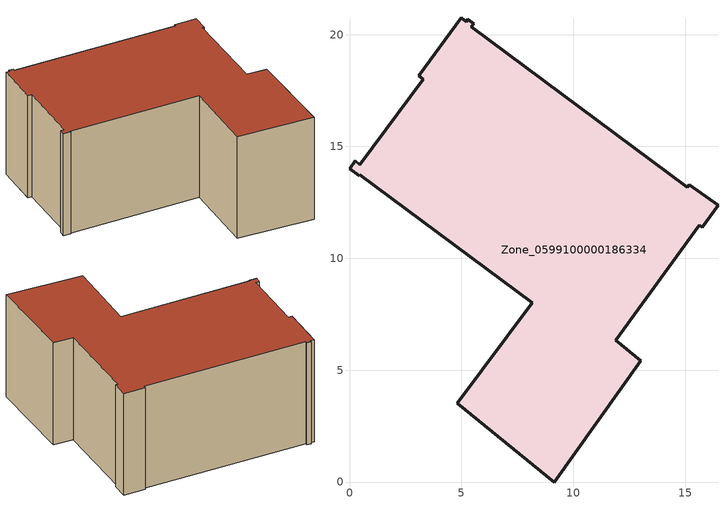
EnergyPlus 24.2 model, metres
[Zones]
Zone_0599100000186334
 floor ground (C_G): 5.45,20.36 15.1,13.17 15.19,13.3 16.47,12.37 15.77,11.39 15.64,11.48 11.9,6.34 13.03,5.41 9.15,0 4.82,3.52 8.16,8.02 0.47,13.74 0.43,13.69 0,14.01 0.25,14.35 0.47,14.19 3.3,18.01 3.09,18.17 5.01,20.75 5.22,20.58 5.29,20.68 5.55,20.49 z0
 wall outside (C_F): 8.16,8.02 4.82,3.52 9.15,0 13.03,5.41 11.9,6.34 15.64,11.48 15.77,11.39 16.47,12.37 15.19,13.3 15.1,13.17 5.45,20.36 5.55,20.49 5.29,20.68 5.22,20.58 5.01,20.75 3.09,18.17 3.3,18.01 0.47,14.19 0.25,14.35 0,14.01 0.43,13.69 0.47,13.74 8.16,8.02 z0:8.05
 roof outside (C_R): 3.3,18.01 0.47,14.19 0.25,14.35 0,14.01 0.43,13.69 0.47,13.74 8.16,8.02 4.82,3.52 9.15,0 13.03,5.41 11.9,6.34 15.64,11.48 15.77,11.39 16.47,12.37 15.19,13.3 15.1,13.17 5.45,20.36 5.55,20.49 5.29,20.68 5.22,20.58 5.01,20.75 3.09,18.17 z8.05
[BUILDING]
Pand.0599100000186334: North Axis=0; Terrain=City; Loads Convergence Tolerance Value=0.04; Temperature Convergence Tolerance Value=0.4; Solar Distribution=FullExterior; Maximum Number of Warmup Days=25; Minimum Number of Warmup Days=1
[Site:Location]
Rotterdam.The.Hague.AP_ZH_NLD Design_Conditions: Latitude=51.96; Longitude=4.45; Time Zone=1; Elevation=-4.5
[SITE:GROUNDTEMPERATURE:BUILDINGSURFACE]
18, 18, 18, 18, 18, 18, 18, 18, 18, 18, 18, 18
[MATERIAL] Thermal Absorptance=0.9; Solar Absorptance=0.7; Visible Absorptance=0.7
Name | Roughness | Thickness | Conductivity | Density | Specific Heat
G.TI.1946-1964 | MediumSmooth | 0.15 | 1 | 540 | 1210
F.TI.1946-1964 | Rough | 0.3 | 0.857143 | 1920 | 840
R.TI.1946-1964 | MediumRough | 0.2 | 0.277778 | 1500 | 1000
[CONSTRUCTION]
C_G: G.TI.1946-1964
C_F: F.TI.1946-1964
C_R: R.TI.1946-1964
[ZONE]
Zone_0599100000186334: Type=1; Multiplier=1; Ceiling Height=Autocalculate; Volume=Autocalculate; Floor Area=autocalculate; Part of Total Floor Area=Yes
[ZONEINFILTRATION:DESIGNFLOWRATE]
Infil_Zone_0599100000186334: Zone or ZoneList or Space or SpaceList=Zone_0599100000186334; Schedule=AlwaysOn; Design Flow Rate Calculation Method=Flow/Area; Flow Rate per Floor Area=0.003; Constant Term Coefficient=1; Temperature Term Coefficient=0; Velocity Term Coefficient=0; Velocity Squared Term Coefficient=0
[HVACTEMPLATE:ZONE:IDEALLOADSAIRSYSTEM]
Zone_0599100000186334: Maximum Heating Supply Air Temperature=50; Minimum Cooling Supply Air Temperature=13; Maximum Heating Supply Air Humidity Ratio=0.0156; Minimum Cooling Supply Air Humidity Ratio=0.0077; Heating Limit=NoLimit; Cooling Limit=NoLimit; Dehumidification Control Type=ConstantSensibleHeatRatio; Cooling Sensible Heat Ratio=0.7; Dehumidification Setpoint=60; Humidification Control Type=None; Humidification Setpoint=30; Outdoor Air Method=None; Outdoor Air Flow Rate per Person=0.00944; Outdoor Air Flow Rate per Zone Floor Area=0; Outdoor Air Flow Rate per Zone=0; Demand Controlled Ventilation Type=None; Outdoor Air Economizer Type=NoEconomizer; Heat Recovery Type=None; Sensible Heat Recovery Effectiveness=0.7; Latent Heat Recovery Effectiveness=0.65
[ZONECONTROL:THERMOSTAT]
ThermostatControl_Zone_0599100000186334: Zone or ZoneList=Zone_0599100000186334; Control Type Schedule=DualSetpointControlType; Control 1=Thermostat_Zone_0599100000186334; Temperature Difference Between Cutout And Setpoint=0
[THERMOSTATSETPOINT:DUALSETPOINT]
Thermostat_Zone_0599100000186334: Heating Setpoint Temperature Schedule=HeatingSetpoint_Zone_0599100000186334; Cooling Setpoint Temperature Schedule=CoolingSetpoint_Zone_0599100000186334
[SCHEDULE:COMPACT]
HeatingSetpoint_Zone_0599100000186334: Through: 12/31, For: AllDays, Until: 24:00, 21
CoolingSetpoint_Zone_0599100000186334: Through: 12/31, For: AllDays, Until: 24:00, 24
DualSetpointControlType: Through: 12/31, For: AllDays, Until: 24:00, 4
AlwaysOn: Through: 12/31, For: AllDays, Until: 24:00, 1
